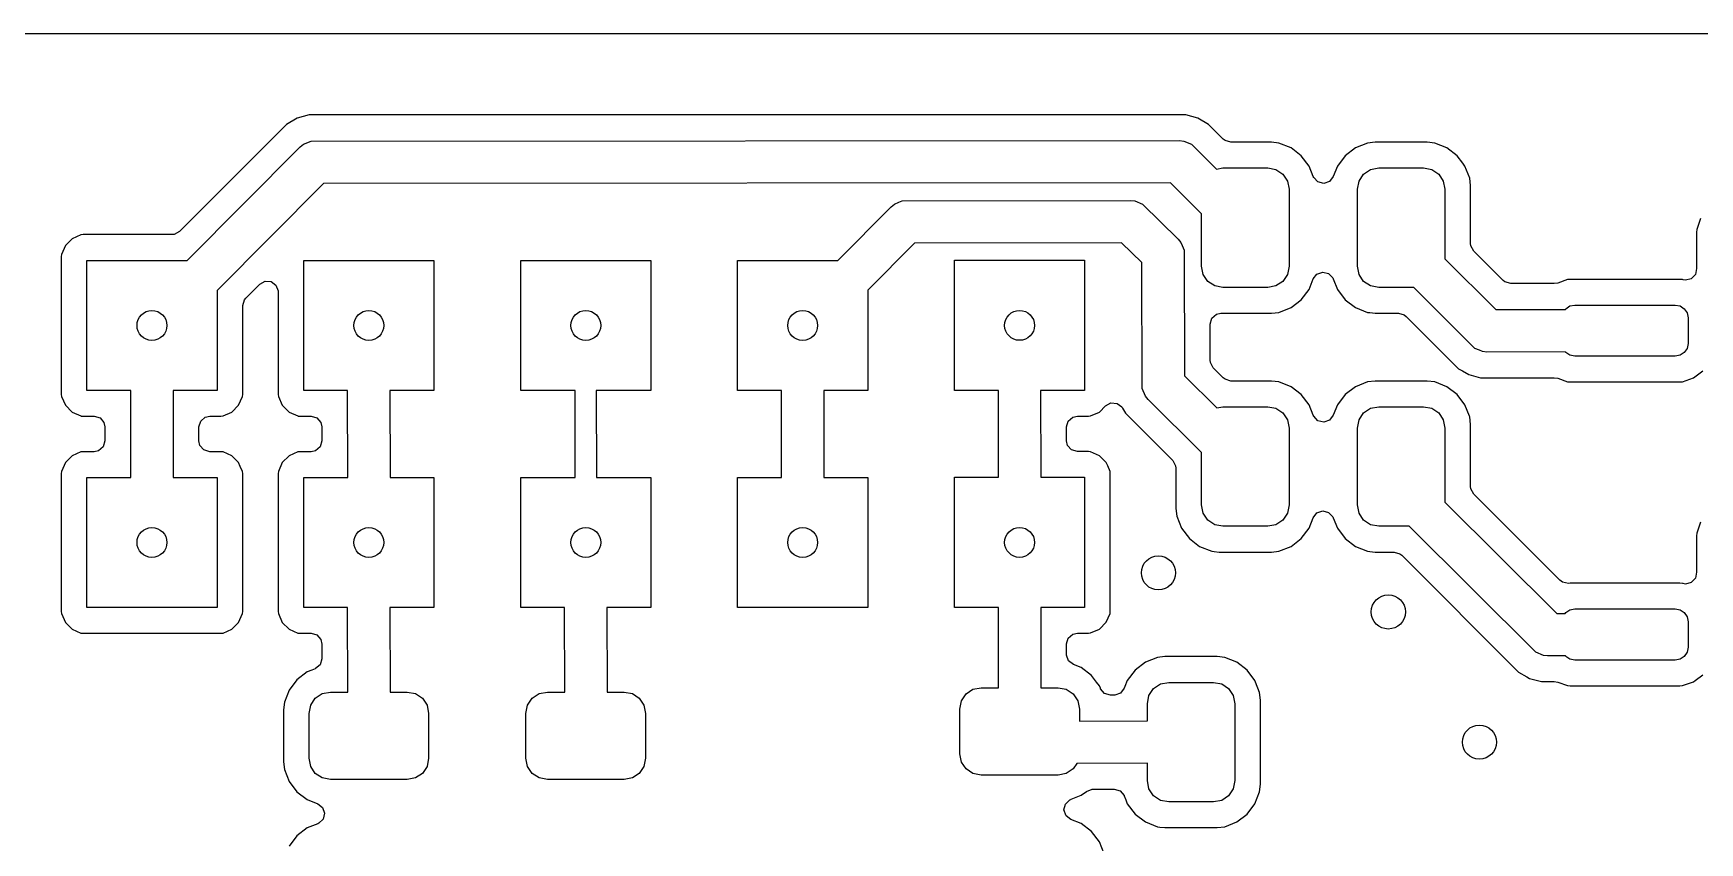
# Model space of a CAD drawing. Extents: x 0.21 to 2.19, y 0.21 to 1.79.
# Drawn here: x 0.595 to 1.364, y 1.417 to 1.79 of the extents above; entities that cross this region are included whole.
import ezdxf

# ---------------------------------------------------------------- set-up
doc = ezdxf.new("R2010")
doc.units = 0
doc.header["$MEASUREMENT"] = 0
doc.layers.add('BLACK', color=7, linetype='CONTINUOUS')

msp = doc.modelspace()

# ---------------------------------------------------------------- linework, layer by layer
at = {"layer": 'BLACK', "linetype": 'CONTINUOUS'}
for p, q in [((0.21537, 1.78959), (2.18463, 1.78959)), ((0.72245, 1.75198), (0.71694, 1.7505)), ((1.12663, 1.75198), (0.72245, 1.75198)), ((1.13214, 1.7505), (1.12663, 1.75198)), ((0.71199, 1.74765), (0.66263, 1.69828)), ((0.712, 1.74765), (0.71199, 1.74765)), ((0.71694, 1.7505), (0.712, 1.74765)), ((0.71694, 1.7505), (0.71694, 1.7505)), ((0.71694, 1.7505), (0.71694, 1.7505)), ((1.13708, 1.74765), (1.13214, 1.7505)), ((1.13214, 1.7505), (1.13214, 1.7505)), ((1.13214, 1.7505), (1.13214, 1.7505)), ((1.14388, 1.74084), (1.13708, 1.74765)), ((1.13708, 1.74765), (1.13708, 1.74765)), ((1.13708, 1.74765), (1.13708, 1.74765)), ((0.66626, 1.685), (0.71834, 1.73726)), ((0.71834, 1.73726), (0.71983, 1.73849)), ((0.71983, 1.73849), (0.72338, 1.73996)), ((0.71983, 1.73849), (0.71983, 1.73849)), ((0.72338, 1.73996), (1.12377, 1.74015)), ((1.12377, 1.74015), (1.12569, 1.73996)), ((1.12569, 1.73996), (1.12924, 1.73849)), ((1.12924, 1.73849), (1.12924, 1.73848)), ((1.12924, 1.73848), (1.14084, 1.72698)), ((1.14471, 1.74018), (1.14388, 1.74084)), ((1.14739, 1.73939), (1.14471, 1.74018)), ((1.16611, 1.73939), (1.14739, 1.73939)), ((1.16959, 1.73897), (1.16611, 1.73939)), ((1.16611, 1.73939), (1.16611, 1.73939)), ((1.17513, 1.73679), (1.16959, 1.73897)), ((1.16959, 1.73897), (1.16959, 1.73897)), ((1.17988, 1.73319), (1.17513, 1.73679)), ((1.17513, 1.73679), (1.17513, 1.73679)), ((1.20487, 1.73679), (1.20012, 1.73319)), ((1.21041, 1.73897), (1.20487, 1.73679)), ((1.20487, 1.73679), (1.20487, 1.73679)), ((1.21389, 1.73939), (1.21041, 1.73897)), ((1.23796, 1.73939), (1.21389, 1.73939)), ((1.21389, 1.73939), (1.21389, 1.73939)), ((1.24144, 1.73897), (1.23796, 1.73939)), ((1.23796, 1.73939), (1.23796, 1.73939)), ((1.24698, 1.73679), (1.24144, 1.73897)), ((1.24144, 1.73897), (1.24144, 1.73897)), ((1.25173, 1.73319), (1.24698, 1.73679)), ((1.24698, 1.73679), (1.24698, 1.73679)), ((1.18348, 1.72844), (1.17988, 1.73319)), ((1.20012, 1.73319), (1.19652, 1.72844)), ((1.25437, 1.7297), (1.25173, 1.73319)), ((1.25533, 1.72844), (1.25437, 1.7297)), ((1.14084, 1.72698), (1.14374, 1.72756)), ((1.14374, 1.72756), (1.16441, 1.72756)), ((1.16441, 1.72756), (1.16818, 1.72681)), ((1.16818, 1.72681), (1.17137, 1.72468)), ((1.17137, 1.72468), (1.1735, 1.72148)), ((1.1735, 1.72148), (1.17425, 1.71772)), ((1.18539, 1.7236), (1.18348, 1.72844)), ((1.18348, 1.72844), (1.18348, 1.72844)), ((1.1856, 1.72313), (1.18539, 1.7236)), ((1.18754, 1.72112), (1.1856, 1.72313)), ((1.19026, 1.72047), (1.18754, 1.72112)), ((1.1929, 1.7214), (1.19026, 1.72047)), ((1.19461, 1.7236), (1.1929, 1.7214)), ((1.19652, 1.72844), (1.19461, 1.7236)), ((1.19652, 1.72844), (1.19652, 1.72844)), ((1.20575, 1.71772), (1.2065, 1.72148)), ((1.2065, 1.72148), (1.20863, 1.72468)), ((1.20863, 1.72468), (1.21182, 1.72681)), ((1.21182, 1.72681), (1.21559, 1.72756)), ((1.21559, 1.72756), (1.23626, 1.72756)), ((1.23626, 1.72756), (1.24003, 1.72681)), ((1.24003, 1.72681), (1.24322, 1.72468)), ((1.24322, 1.72468), (1.24535, 1.72148)), ((1.24535, 1.72148), (1.2461, 1.71772)), ((1.25751, 1.7229), (1.25533, 1.72844)), ((1.25793, 1.71941), (1.25751, 1.7229)), ((0.72913, 1.72046), (0.68, 1.67116)), ((1.11953, 1.72065), (0.72913, 1.72046)), ((1.1339, 1.7064), (1.11953, 1.72065)), ((1.17425, 1.71772), (1.17425, 1.68228)), ((1.20575, 1.68228), (1.20575, 1.71772)), ((1.2461, 1.71772), (1.2461, 1.68565)), ((1.25793, 1.69277), (1.25793, 1.71941)), ((1.25793, 1.71941), (1.25793, 1.71941)), ((0.96621, 1.685), (0.99078, 1.7097)), ((0.99078, 1.7097), (0.99228, 1.71093)), ((0.99228, 1.71093), (0.99435, 1.71179)), ((0.99435, 1.71179), (0.99582, 1.7124)), ((0.99582, 1.7124), (1.10126, 1.71259)), ((1.10126, 1.71259), (1.10318, 1.7124)), ((1.10318, 1.7124), (1.10672, 1.71093)), ((1.10672, 1.71093), (1.10673, 1.71093)), ((1.10673, 1.71093), (1.12314, 1.69478)), ((1.1339, 1.68228), (1.1339, 1.7064)), ((0.66263, 1.69828), (0.66018, 1.69694)), ((1.3622, 1.69924), (1.36209, 1.69804)), ((1.36209, 1.69804), (1.36209, 1.68196)), ((1.36396, 1.70429), (1.3622, 1.69924)), ((1.3622, 1.69924), (1.3622, 1.69924)), ((0.61007, 1.6918), (0.60828, 1.68776)), ((0.6132, 1.69493), (0.61007, 1.6918)), ((0.61007, 1.6918), (0.61007, 1.6918)), ((0.61724, 1.69672), (0.6132, 1.69493)), ((0.61823, 1.69683), (0.61724, 1.69672)), ((0.61724, 1.69672), (0.61724, 1.69672)), ((0.65913, 1.69683), (0.61823, 1.69683)), ((0.61823, 1.69683), (0.61823, 1.69683)), ((0.66018, 1.69694), (0.65913, 1.69683)), ((1.00158, 1.69291), (0.98, 1.67121)), ((1.09705, 1.69308), (1.00158, 1.69291)), ((1.10635, 1.68393), (1.09705, 1.69308)), ((1.12314, 1.69478), (1.12436, 1.69329)), ((1.12436, 1.69329), (1.12498, 1.6918)), ((1.12498, 1.6918), (1.12583, 1.68974)), ((1.25805, 1.69172), (1.25793, 1.69277)), ((1.25939, 1.68926), (1.25805, 1.69172)), ((0.60828, 1.68776), (0.60817, 1.68677)), ((0.60817, 1.68677), (0.60817, 1.62323)), ((0.62, 1.625), (0.62, 1.685)), ((0.62, 1.685), (0.66626, 1.685)), ((0.72, 1.625), (0.72, 1.685)), ((0.72, 1.685), (0.78, 1.685)), ((0.78, 1.685), (0.78, 1.625)), ((0.82, 1.625), (0.82, 1.685)), ((0.82, 1.685), (0.88, 1.685)), ((0.88, 1.685), (0.88, 1.625)), ((0.92, 1.625), (0.92, 1.685)), ((0.92, 1.685), (0.96621, 1.685)), ((1.02, 1.62503), (1.02, 1.68503)), ((1.02, 1.68503), (1.08, 1.68503)), ((1.08, 1.68503), (1.08, 1.62503)), ((1.10653, 1.62597), (1.10635, 1.68393)), ((1.12583, 1.68974), (1.12601, 1.63174)), ((1.2461, 1.68565), (1.26963, 1.66227)), ((1.27293, 1.67572), (1.25939, 1.68926)), ((0.6997, 1.67405), (0.70215, 1.67539)), ((0.70215, 1.67539), (0.70494, 1.67519)), ((0.70494, 1.67519), (0.70718, 1.67352)), ((1.13465, 1.67852), (1.1339, 1.68228)), ((1.13678, 1.67532), (1.13465, 1.67852)), ((1.13997, 1.67319), (1.13678, 1.67532)), ((1.17137, 1.67532), (1.16818, 1.67319)), ((1.1735, 1.67852), (1.17137, 1.67532)), ((1.17425, 1.68228), (1.1735, 1.67852)), ((1.18348, 1.67156), (1.18539, 1.6764)), ((1.18539, 1.6764), (1.1871, 1.6786)), ((1.1871, 1.6786), (1.18974, 1.67953)), ((1.18974, 1.67953), (1.19246, 1.67888)), ((1.19246, 1.67888), (1.1944, 1.67687)), ((1.1944, 1.67687), (1.19461, 1.6764)), ((1.19461, 1.6764), (1.19652, 1.67156)), ((1.2065, 1.67852), (1.20575, 1.68228)), ((1.20863, 1.67532), (1.2065, 1.67852)), ((1.21182, 1.67319), (1.20863, 1.67532)), ((1.27375, 1.67506), (1.27293, 1.67572)), ((1.27643, 1.67427), (1.27375, 1.67506)), ((1.30267, 1.67613), (1.29816, 1.67455)), ((1.30387, 1.67624), (1.30267, 1.67613)), ((1.30267, 1.67613), (1.30267, 1.67613)), ((1.3544, 1.67624), (1.30387, 1.67624)), ((1.30387, 1.67624), (1.30387, 1.67624)), ((1.3556, 1.67613), (1.3544, 1.67624)), ((1.35589, 1.67606), (1.3556, 1.67613)), ((1.3559, 1.67607), (1.35589, 1.67606)), ((1.35697, 1.67586), (1.3559, 1.67607)), ((1.35968, 1.67652), (1.35697, 1.67586)), ((1.36162, 1.67854), (1.35968, 1.67652)), ((1.36215, 1.68128), (1.36162, 1.67854)), ((1.36209, 1.68196), (1.36215, 1.68128)), ((0.68, 1.67116), (0.68, 1.625)), ((0.69262, 1.66681), (0.69328, 1.66763)), ((0.69328, 1.66763), (0.6997, 1.67405)), ((0.70718, 1.67352), (0.70816, 1.6709)), ((0.70816, 1.6709), (0.70817, 1.67054)), ((0.70817, 1.67054), (0.70817, 1.62323)), ((0.98, 1.67121), (0.98, 1.625)), ((1.14374, 1.67244), (1.13997, 1.67319)), ((1.16441, 1.67244), (1.14374, 1.67244)), ((1.16818, 1.67319), (1.16441, 1.67244)), ((1.17988, 1.66681), (1.18348, 1.67156)), ((1.19652, 1.67156), (1.19652, 1.67156)), ((1.19652, 1.67156), (1.20012, 1.66681)), ((1.21559, 1.67244), (1.21182, 1.67319)), ((1.23172, 1.67244), (1.21559, 1.67244)), ((1.25993, 1.64441), (1.23172, 1.67244)), ((1.29652, 1.67427), (1.27643, 1.67427)), ((1.29816, 1.67455), (1.29652, 1.67427)), ((0.69183, 1.66413), (0.69262, 1.66681)), ((0.69183, 1.62323), (0.69183, 1.66413)), ((1.13864, 1.65833), (1.14075, 1.66016)), ((1.14075, 1.66016), (1.14281, 1.66061)), ((1.14281, 1.66061), (1.16611, 1.66061)), ((1.16611, 1.66061), (1.16959, 1.66103)), ((1.16611, 1.66061), (1.16611, 1.66061)), ((1.16959, 1.66103), (1.17513, 1.66321)), ((1.17513, 1.66321), (1.17988, 1.66681)), ((1.20012, 1.66681), (1.20487, 1.66321)), ((1.20487, 1.66321), (1.20487, 1.66321)), ((1.20487, 1.66321), (1.21041, 1.66103)), ((1.21041, 1.66103), (1.21041, 1.66103)), ((1.21041, 1.66103), (1.21151, 1.6609)), ((1.21151, 1.6609), (1.21389, 1.66061)), ((1.21389, 1.66061), (1.22468, 1.66061)), ((1.22468, 1.66061), (1.22737, 1.65982)), ((1.22737, 1.65982), (1.22819, 1.65916)), ((1.26963, 1.66227), (1.30162, 1.66236)), ((1.30162, 1.66236), (1.30183, 1.66268)), ((1.30183, 1.66268), (1.30374, 1.66396)), ((1.30374, 1.66396), (1.306, 1.66441)), ((1.306, 1.66441), (1.35226, 1.66441)), ((1.35226, 1.66441), (1.35452, 1.66396)), ((1.35452, 1.66396), (1.35644, 1.66268)), ((1.35644, 1.66268), (1.35772, 1.66076)), ((1.35772, 1.66076), (1.35817, 1.6585)), ((1.13785, 1.65565), (1.13864, 1.65833)), ((1.13785, 1.63893), (1.13785, 1.65565)), ((1.22819, 1.65916), (1.24078, 1.64657)), ((1.35817, 1.6585), (1.35817, 1.64669)), ((1.24078, 1.64657), (1.25209, 1.63526)), ((1.26201, 1.64355), (1.25993, 1.64441)), ((1.35772, 1.64443), (1.35644, 1.64252)), ((1.35817, 1.64669), (1.35772, 1.64443)), ((1.13797, 1.63787), (1.13785, 1.63893)), ((1.13931, 1.63542), (1.13797, 1.63787)), ((1.26348, 1.64295), (1.26201, 1.64355)), ((1.2654, 1.64276), (1.26348, 1.64295)), ((1.3016, 1.64286), (1.2654, 1.64276)), ((1.30183, 1.64252), (1.3016, 1.64286)), ((1.30374, 1.64124), (1.30183, 1.64252)), ((1.306, 1.64079), (1.30374, 1.64124)), ((1.35226, 1.64079), (1.306, 1.64079)), ((1.35452, 1.64124), (1.35226, 1.64079)), ((1.35644, 1.64252), (1.35452, 1.64124)), ((1.12601, 1.63174), (1.14087, 1.61699)), ((1.14388, 1.63084), (1.13931, 1.63542)), ((1.14471, 1.63018), (1.14388, 1.63084)), ((1.14739, 1.62939), (1.14471, 1.63018)), ((1.16611, 1.62939), (1.14739, 1.62939)), ((1.16959, 1.62897), (1.16611, 1.62939)), ((1.16611, 1.62939), (1.16611, 1.62939)), ((1.17513, 1.62679), (1.16959, 1.62897)), ((1.16959, 1.62897), (1.16959, 1.62897)), ((1.21041, 1.62897), (1.20487, 1.62679)), ((1.21389, 1.62939), (1.21041, 1.62897)), ((1.23796, 1.62939), (1.21389, 1.62939)), ((1.21389, 1.62939), (1.21389, 1.62939)), ((1.24144, 1.62897), (1.23796, 1.62939)), ((1.23796, 1.62939), (1.23796, 1.62939)), ((1.24698, 1.62679), (1.24144, 1.62897)), ((1.24144, 1.62897), (1.24144, 1.62897)), ((1.25209, 1.63526), (1.25219, 1.63518)), ((1.25219, 1.63518), (1.25219, 1.63518)), ((1.25219, 1.63518), (1.25241, 1.63508)), ((1.25241, 1.63508), (1.25425, 1.63401)), ((1.25425, 1.63401), (1.25704, 1.6324)), ((1.25704, 1.6324), (1.25704, 1.6324)), ((1.25704, 1.6324), (1.25704, 1.6324)), ((1.25704, 1.6324), (1.26255, 1.63093)), ((1.26255, 1.63093), (1.26255, 1.63093)), ((1.26255, 1.63093), (1.26825, 1.63093)), ((1.26825, 1.63093), (1.29652, 1.63093)), ((1.29652, 1.63093), (1.29816, 1.63065)), ((1.29816, 1.63065), (1.30267, 1.62907)), ((1.30267, 1.62907), (1.30267, 1.62907)), ((1.30267, 1.62907), (1.30387, 1.62896)), ((1.30387, 1.62896), (1.30387, 1.62896)), ((1.30387, 1.62896), (1.3544, 1.62896)), ((1.3544, 1.62896), (1.3556, 1.62907)), ((1.3544, 1.62896), (1.3544, 1.62896)), ((1.3556, 1.62907), (1.36064, 1.63083)), ((1.36064, 1.63083), (1.36066, 1.63084)), ((1.36066, 1.63084), (1.36495, 1.63401)), ((0.60817, 1.62323), (0.60817, 1.62323)), ((0.60817, 1.62323), (0.60828, 1.62224)), ((0.60828, 1.62224), (0.60828, 1.62224)), ((0.60828, 1.62224), (0.61007, 1.6182)), ((0.64021, 1.625), (0.62, 1.625)), ((0.64029, 1.585), (0.64021, 1.625)), ((0.68, 1.625), (0.65971, 1.625)), ((0.65971, 1.625), (0.65979, 1.585)), ((0.68993, 1.6182), (0.69172, 1.62224)), ((0.69172, 1.62224), (0.69183, 1.62323)), ((0.70817, 1.62323), (0.70817, 1.62323)), ((0.70817, 1.62323), (0.70828, 1.62224)), ((0.70828, 1.62224), (0.70828, 1.62224)), ((0.70828, 1.62224), (0.71007, 1.6182)), ((0.74021, 1.625), (0.72, 1.625)), ((0.74029, 1.585), (0.74021, 1.625)), ((0.78, 1.625), (0.75971, 1.625)), ((0.75971, 1.625), (0.75979, 1.585)), ((0.84511, 1.625), (0.82, 1.625)), ((0.84514, 1.585), (0.84511, 1.625)), ((0.88, 1.625), (0.85486, 1.625)), ((0.85486, 1.625), (0.85489, 1.585)), ((0.94021, 1.625), (0.92, 1.625)), ((0.94029, 1.585), (0.94021, 1.625)), ((0.98, 1.625), (0.95971, 1.625)), ((0.95971, 1.625), (0.95979, 1.585)), ((1.04021, 1.62503), (1.02, 1.62503)), ((1.04029, 1.58503), (1.04021, 1.62503)), ((1.08, 1.62503), (1.05971, 1.62503)), ((1.05971, 1.62503), (1.05979, 1.58503)), ((1.108, 1.62243), (1.10653, 1.62597)), ((1.10922, 1.62093), (1.108, 1.62243)), ((1.108, 1.62243), (1.108, 1.62243)), ((1.17988, 1.62319), (1.17513, 1.62679)), ((1.17513, 1.62679), (1.17513, 1.62679)), ((1.18348, 1.61844), (1.17988, 1.62319)), ((1.20012, 1.62319), (1.19652, 1.61844)), ((1.20487, 1.62679), (1.20012, 1.62319)), ((1.20487, 1.62679), (1.20487, 1.62679)), ((1.25173, 1.62319), (1.24698, 1.62679)), ((1.25533, 1.61844), (1.25173, 1.62319)), ((0.61007, 1.6182), (0.6132, 1.61507)), ((0.6132, 1.61507), (0.6132, 1.61507)), ((0.6132, 1.61507), (0.6132, 1.61507)), ((0.6132, 1.61507), (0.61724, 1.61328)), ((0.68276, 1.61328), (0.6868, 1.61507)), ((0.6868, 1.61507), (0.68993, 1.6182)), ((0.71007, 1.6182), (0.7132, 1.61507)), ((0.7132, 1.61507), (0.7132, 1.61507)), ((0.7132, 1.61507), (0.7132, 1.61507)), ((0.7132, 1.61507), (0.71724, 1.61328)), ((1.08177, 1.6132), (1.08276, 1.61331)), ((1.08276, 1.61331), (1.0868, 1.6151)), ((1.0868, 1.6151), (1.08967, 1.61797)), ((1.08967, 1.61797), (1.09213, 1.61931)), ((1.09213, 1.61931), (1.09492, 1.61911)), ((1.09492, 1.61911), (1.09715, 1.61744)), ((1.09715, 1.61744), (1.09748, 1.61694)), ((1.09748, 1.61694), (1.09884, 1.61459)), ((1.09884, 1.61459), (1.09884, 1.61459)), ((1.09884, 1.61459), (1.12061, 1.59281)), ((1.1339, 1.59643), (1.10922, 1.62093)), ((1.14087, 1.61699), (1.14374, 1.61756)), ((1.14374, 1.61756), (1.16441, 1.61756)), ((1.16441, 1.61756), (1.16818, 1.61681)), ((1.16818, 1.61681), (1.17137, 1.61468)), ((1.17137, 1.61468), (1.1735, 1.61148)), ((1.18539, 1.6136), (1.18348, 1.61844)), ((1.18348, 1.61844), (1.18348, 1.61844)), ((1.1856, 1.61313), (1.18539, 1.6136)), ((1.19461, 1.6136), (1.1929, 1.6114)), ((1.19652, 1.61844), (1.19461, 1.6136)), ((1.19652, 1.61844), (1.19652, 1.61844)), ((1.2065, 1.61148), (1.20863, 1.61468)), ((1.20863, 1.61468), (1.21182, 1.61681)), ((1.21182, 1.61681), (1.21559, 1.61756)), ((1.21559, 1.61756), (1.23626, 1.61756)), ((1.23626, 1.61756), (1.24003, 1.61681)), ((1.24003, 1.61681), (1.24322, 1.61468)), ((1.24322, 1.61468), (1.24535, 1.61148)), ((1.25741, 1.61317), (1.25533, 1.61844)), ((1.25533, 1.61844), (1.25533, 1.61844)), ((0.61724, 1.61328), (0.61724, 1.61328)), ((0.61724, 1.61328), (0.61742, 1.61326)), ((0.61742, 1.61326), (0.61823, 1.61317)), ((0.61823, 1.61317), (0.62337, 1.61317)), ((0.62337, 1.61317), (0.62605, 1.61238)), ((0.62605, 1.61238), (0.62788, 1.61027)), ((0.62788, 1.61027), (0.62833, 1.60821)), ((0.62833, 1.60821), (0.62833, 1.60179)), ((0.67167, 1.60821), (0.67246, 1.61089)), ((0.67167, 1.60179), (0.67167, 1.60821)), ((0.67246, 1.61089), (0.67457, 1.61272)), ((0.67457, 1.61272), (0.67663, 1.61317)), ((0.67663, 1.61317), (0.68177, 1.61317)), ((0.68177, 1.61317), (0.68276, 1.61328)), ((0.68177, 1.61317), (0.68177, 1.61317)), ((0.71724, 1.61328), (0.71724, 1.61328)), ((0.71724, 1.61328), (0.71742, 1.61326)), ((0.71742, 1.61326), (0.71823, 1.61317)), ((0.71823, 1.61317), (0.72337, 1.61317)), ((0.72337, 1.61317), (0.72605, 1.61238)), ((0.72605, 1.61238), (0.72788, 1.61027)), ((0.72788, 1.61027), (0.72833, 1.60821)), ((0.72833, 1.60821), (0.72833, 1.60179)), ((1.07167, 1.60824), (1.07246, 1.61092)), ((1.07167, 1.60182), (1.07167, 1.60824)), ((1.07246, 1.61092), (1.07457, 1.61275)), ((1.07457, 1.61275), (1.07663, 1.6132)), ((1.07663, 1.6132), (1.08177, 1.6132)), ((1.08177, 1.6132), (1.08177, 1.6132)), ((1.1735, 1.61148), (1.17425, 1.60772)), ((1.17425, 1.60772), (1.17425, 1.57228)), ((1.18754, 1.61112), (1.1856, 1.61313)), ((1.19026, 1.61047), (1.18754, 1.61112)), ((1.1929, 1.6114), (1.19026, 1.61047)), ((1.20575, 1.60772), (1.2065, 1.61148)), ((1.20575, 1.57228), (1.20575, 1.60772)), ((1.24535, 1.61148), (1.2461, 1.60772)), ((1.2461, 1.60772), (1.2461, 1.57361)), ((1.25751, 1.6129), (1.25741, 1.61317)), ((1.25793, 1.60941), (1.25751, 1.6129)), ((1.25793, 1.58077), (1.25793, 1.60941)), ((1.25793, 1.60941), (1.25793, 1.60941)), ((0.62754, 1.59911), (0.62543, 1.59728)), ((0.62833, 1.60179), (0.62754, 1.59911)), ((0.67212, 1.59973), (0.67167, 1.60179)), ((0.67395, 1.59762), (0.67212, 1.59973)), ((0.72754, 1.59911), (0.72543, 1.59728)), ((0.72833, 1.60179), (0.72754, 1.59911)), ((1.07212, 1.59976), (1.07167, 1.60182)), ((1.07395, 1.59765), (1.07212, 1.59976)), ((0.61007, 1.5918), (0.60828, 1.58776)), ((0.6132, 1.59493), (0.61007, 1.5918)), ((0.61007, 1.5918), (0.61007, 1.5918)), ((0.61724, 1.59672), (0.6132, 1.59493)), ((0.61823, 1.59683), (0.61724, 1.59672)), ((0.61724, 1.59672), (0.61724, 1.59672)), ((0.62337, 1.59683), (0.61823, 1.59683)), ((0.61823, 1.59683), (0.61823, 1.59683)), ((0.62543, 1.59728), (0.62337, 1.59683)), ((0.67663, 1.59683), (0.67395, 1.59762)), ((0.68177, 1.59683), (0.67663, 1.59683)), ((0.68276, 1.59672), (0.68177, 1.59683)), ((0.68177, 1.59683), (0.68177, 1.59683)), ((0.6868, 1.59493), (0.68276, 1.59672)), ((0.68276, 1.59672), (0.68276, 1.59672)), ((0.68993, 1.5918), (0.6868, 1.59493)), ((0.6868, 1.59493), (0.6868, 1.59493)), ((0.69072, 1.59001), (0.68993, 1.5918)), ((0.71007, 1.5918), (0.70828, 1.58776)), ((0.7132, 1.59493), (0.71007, 1.5918)), ((0.71007, 1.5918), (0.71007, 1.5918)), ((0.71724, 1.59672), (0.7132, 1.59493)), ((0.71823, 1.59683), (0.71724, 1.59672)), ((0.71724, 1.59672), (0.71724, 1.59672)), ((0.72337, 1.59683), (0.71823, 1.59683)), ((0.71823, 1.59683), (0.71823, 1.59683)), ((0.72543, 1.59728), (0.72337, 1.59683)), ((1.07663, 1.59686), (1.07395, 1.59765)), ((1.08177, 1.59686), (1.07663, 1.59686)), ((1.08276, 1.59674), (1.08177, 1.59686)), ((1.08177, 1.59686), (1.08177, 1.59686)), ((1.0868, 1.59496), (1.08276, 1.59674)), ((1.08276, 1.59674), (1.08276, 1.59674)), ((1.08993, 1.59183), (1.0868, 1.59496)), ((1.0868, 1.59496), (1.0868, 1.59496)), ((1.09062, 1.59025), (1.08993, 1.59183)), ((1.09172, 1.58778), (1.09062, 1.59025)), ((1.12061, 1.59281), (1.12195, 1.59036)), ((1.12195, 1.59036), (1.12207, 1.5893)), ((1.1339, 1.57228), (1.1339, 1.59643)), ((0.60828, 1.58776), (0.60817, 1.58677)), ((0.60817, 1.58677), (0.60817, 1.52323)), ((0.62, 1.525), (0.62, 1.585)), ((0.62, 1.585), (0.64029, 1.585)), ((0.65979, 1.585), (0.68, 1.585)), ((0.68, 1.585), (0.68, 1.525)), ((0.69172, 1.58776), (0.69072, 1.59001)), ((0.69183, 1.58677), (0.69172, 1.58776)), ((0.69183, 1.52323), (0.69183, 1.58677)), ((0.70828, 1.58776), (0.70817, 1.58677)), ((0.70817, 1.58677), (0.70817, 1.52323)), ((0.72, 1.525), (0.72, 1.585)), ((0.72, 1.585), (0.74029, 1.585)), ((0.75979, 1.585), (0.78, 1.585)), ((0.78, 1.585), (0.78, 1.525)), ((0.82, 1.525), (0.82, 1.585)), ((0.82, 1.585), (0.84514, 1.585)), ((0.85489, 1.585), (0.88, 1.585)), ((0.88, 1.585), (0.88, 1.525)), ((0.92, 1.525), (0.92, 1.585)), ((0.92, 1.585), (0.94029, 1.585)), ((0.95979, 1.585), (0.98, 1.585)), ((0.98, 1.585), (0.98, 1.525)), ((1.02, 1.52503), (1.02, 1.58503)), ((1.02, 1.58503), (1.04029, 1.58503)), ((1.05979, 1.58503), (1.08, 1.58503)), ((1.08, 1.58503), (1.08, 1.52503)), ((1.09183, 1.58679), (1.09172, 1.58778)), ((1.09183, 1.52326), (1.09183, 1.58679)), ((1.12207, 1.5893), (1.12207, 1.57059)), ((1.25805, 1.57972), (1.25793, 1.58077)), ((1.25939, 1.57726), (1.25805, 1.57972)), ((1.29906, 1.53759), (1.25939, 1.57726)), ((1.12207, 1.57059), (1.12249, 1.5671)), ((1.13465, 1.56852), (1.1339, 1.57228)), ((1.13678, 1.56532), (1.13465, 1.56852)), ((1.1735, 1.56852), (1.17137, 1.56532)), ((1.17425, 1.57228), (1.1735, 1.56852)), ((1.18539, 1.5664), (1.1871, 1.5686)), ((1.1871, 1.5686), (1.18974, 1.56953)), ((1.18974, 1.56953), (1.19246, 1.56888)), ((1.19246, 1.56888), (1.1944, 1.56687)), ((1.2065, 1.56852), (1.20575, 1.57228)), ((1.20863, 1.56532), (1.2065, 1.56852)), ((1.2461, 1.57361), (1.29763, 1.52228)), ((1.12249, 1.5671), (1.12467, 1.56156)), ((1.12467, 1.56156), (1.12467, 1.56156)), ((1.12467, 1.56156), (1.12827, 1.55681)), ((1.13997, 1.56319), (1.13678, 1.56532)), ((1.14374, 1.56244), (1.13997, 1.56319)), ((1.16441, 1.56244), (1.14374, 1.56244)), ((1.16818, 1.56319), (1.16441, 1.56244)), ((1.17137, 1.56532), (1.16818, 1.56319)), ((1.17988, 1.55681), (1.18348, 1.56156)), ((1.18348, 1.56156), (1.18539, 1.5664)), ((1.1944, 1.56687), (1.19461, 1.5664)), ((1.19461, 1.5664), (1.19652, 1.56156)), ((1.19652, 1.56156), (1.19652, 1.56156)), ((1.19652, 1.56156), (1.20012, 1.55681)), ((1.21182, 1.56319), (1.20863, 1.56532)), ((1.21559, 1.56244), (1.21182, 1.56319)), ((1.22968, 1.56244), (1.21559, 1.56244)), ((1.28793, 1.50441), (1.22968, 1.56244)), ((1.36396, 1.56429), (1.3622, 1.55924)), ((1.12827, 1.55681), (1.13302, 1.55321)), ((1.13302, 1.55321), (1.13302, 1.55321)), ((1.13302, 1.55321), (1.13856, 1.55103)), ((1.16959, 1.55103), (1.17513, 1.55321)), ((1.17513, 1.55321), (1.17988, 1.55681)), ((1.20012, 1.55681), (1.20487, 1.55321)), ((1.20487, 1.55321), (1.20487, 1.55321)), ((1.20487, 1.55321), (1.21041, 1.55103)), ((1.3622, 1.55924), (1.36209, 1.55804)), ((1.36209, 1.55804), (1.36209, 1.54196)), ((1.3622, 1.55924), (1.3622, 1.55924)), ((1.13856, 1.55103), (1.13856, 1.55103)), ((1.13856, 1.55103), (1.13966, 1.5509)), ((1.13966, 1.5509), (1.14204, 1.55061)), ((1.14204, 1.55061), (1.14204, 1.55061)), ((1.14204, 1.55061), (1.16611, 1.55061)), ((1.16611, 1.55061), (1.16959, 1.55103)), ((1.16611, 1.55061), (1.16611, 1.55061)), ((1.21041, 1.55103), (1.21041, 1.55103)), ((1.21041, 1.55103), (1.21151, 1.5509)), ((1.21151, 1.5509), (1.21389, 1.55061)), ((1.21389, 1.55061), (1.22268, 1.55061)), ((1.22268, 1.55061), (1.22537, 1.54982)), ((1.22537, 1.54982), (1.22619, 1.54916)), ((1.22619, 1.54916), (1.28009, 1.49526)), ((1.30028, 1.5367), (1.29906, 1.53759)), ((1.30303, 1.53616), (1.30028, 1.5367)), ((1.35968, 1.53652), (1.35697, 1.53586)), ((1.36162, 1.53854), (1.35968, 1.53652)), ((1.36215, 1.54128), (1.36162, 1.53854)), ((1.36209, 1.54196), (1.36215, 1.54128)), ((1.30387, 1.53624), (1.30303, 1.53616)), ((1.3544, 1.53624), (1.30387, 1.53624)), ((1.30387, 1.53624), (1.30387, 1.53624)), ((1.3556, 1.53613), (1.3544, 1.53624)), ((1.35589, 1.53606), (1.3556, 1.53613)), ((1.3559, 1.53607), (1.35589, 1.53606)), ((1.35697, 1.53586), (1.3559, 1.53607)), ((0.60817, 1.52323), (0.60817, 1.52323)), ((0.60817, 1.52323), (0.60828, 1.52224)), ((0.60828, 1.52224), (0.60828, 1.52224)), ((0.60828, 1.52224), (0.61007, 1.5182)), ((0.68, 1.525), (0.62, 1.525)), ((0.68993, 1.5182), (0.69172, 1.52224)), ((0.69172, 1.52224), (0.69183, 1.52323)), ((0.70817, 1.52323), (0.70817, 1.52323)), ((0.70817, 1.52323), (0.70828, 1.52224)), ((0.70828, 1.52224), (0.70828, 1.52224)), ((0.70828, 1.52224), (0.71007, 1.5182)), ((0.74022, 1.525), (0.72, 1.525)), ((0.7403, 1.4861), (0.74022, 1.525)), ((0.78, 1.525), (0.75972, 1.525)), ((0.75972, 1.525), (0.7598, 1.4861)), ((0.84022, 1.525), (0.82, 1.525)), ((0.8403, 1.4861), (0.84022, 1.525)), ((0.88, 1.525), (0.85972, 1.525)), ((0.85972, 1.525), (0.8598, 1.4861)), ((0.98, 1.525), (0.92, 1.525)), ((1.04022, 1.52503), (1.02, 1.52503)), ((1.0403, 1.4881), (1.04022, 1.52503)), ((1.08, 1.52503), (1.05972, 1.52503)), ((1.05972, 1.52503), (1.0598, 1.4881)), ((1.08993, 1.51823), (1.09172, 1.52227)), ((1.09172, 1.52227), (1.09183, 1.52326)), ((1.29763, 1.52228), (1.30158, 1.5223)), ((1.30158, 1.5223), (1.30183, 1.52268)), ((1.30183, 1.52268), (1.30374, 1.52396)), ((1.30374, 1.52396), (1.306, 1.52441)), ((1.306, 1.52441), (1.35226, 1.52441)), ((1.35226, 1.52441), (1.35452, 1.52396)), ((1.35452, 1.52396), (1.35644, 1.52268)), ((1.35644, 1.52268), (1.35772, 1.52076)), ((0.61007, 1.5182), (0.6132, 1.51507)), ((0.6132, 1.51507), (0.6132, 1.51507)), ((0.6132, 1.51507), (0.6132, 1.51507)), ((0.6132, 1.51507), (0.61724, 1.51328)), ((0.68276, 1.51328), (0.6868, 1.51507)), ((0.6868, 1.51507), (0.68993, 1.5182)), ((0.71007, 1.5182), (0.7132, 1.51507)), ((0.7132, 1.51507), (0.7132, 1.51507)), ((0.7132, 1.51507), (0.7132, 1.51507)), ((0.7132, 1.51507), (0.71724, 1.51328)), ((1.08276, 1.51331), (1.0868, 1.5151)), ((1.0868, 1.5151), (1.08993, 1.51823)), ((1.35772, 1.52076), (1.35817, 1.5185)), ((1.35817, 1.5185), (1.35817, 1.50669)), ((0.61724, 1.51328), (0.61823, 1.51317)), ((0.61823, 1.51317), (0.68177, 1.51317)), ((0.68177, 1.51317), (0.68276, 1.51328)), ((0.71724, 1.51328), (0.71724, 1.51328)), ((0.71724, 1.51328), (0.71742, 1.51326)), ((0.71742, 1.51326), (0.71823, 1.51317)), ((0.71823, 1.51317), (0.72337, 1.51317)), ((0.72337, 1.51317), (0.72605, 1.51238)), ((0.72605, 1.51238), (0.72788, 1.51027)), ((0.72788, 1.51027), (0.72833, 1.50821)), ((0.72833, 1.50821), (0.72833, 1.50137)), ((1.07167, 1.50824), (1.07246, 1.51092)), ((1.07167, 1.50337), (1.07167, 1.50824)), ((1.07246, 1.51092), (1.07457, 1.51275)), ((1.07457, 1.51275), (1.07663, 1.5132)), ((1.07663, 1.5132), (1.08177, 1.5132)), ((1.08177, 1.5132), (1.08276, 1.51331)), ((1.08177, 1.5132), (1.08177, 1.5132)), ((1.35817, 1.50669), (1.35772, 1.50443)), ((0.72754, 1.49869), (0.72543, 1.49686)), ((0.72833, 1.50137), (0.72754, 1.49869)), ((1.07168, 1.50311), (1.07167, 1.50337)), ((1.07261, 1.50048), (1.07168, 1.50311)), ((1.07481, 1.49876), (1.07261, 1.50048)), ((1.07844, 1.49733), (1.07481, 1.49876)), ((1.10802, 1.49979), (1.10327, 1.49619)), ((1.11356, 1.50197), (1.10802, 1.49979)), ((1.10802, 1.49979), (1.10802, 1.49979)), ((1.11704, 1.50239), (1.11356, 1.50197)), ((1.14111, 1.50239), (1.11704, 1.50239)), ((1.11704, 1.50239), (1.11704, 1.50239)), ((1.14459, 1.50197), (1.14111, 1.50239)), ((1.14111, 1.50239), (1.14111, 1.50239)), ((1.15013, 1.49979), (1.14459, 1.50197)), ((1.14459, 1.50197), (1.14459, 1.50197)), ((1.15488, 1.49619), (1.15013, 1.49979)), ((1.15013, 1.49979), (1.15013, 1.49979)), ((1.29148, 1.50294), (1.28793, 1.50441)), ((1.2934, 1.50276), (1.29148, 1.50294)), ((1.29148, 1.50294), (1.29148, 1.50294)), ((1.30164, 1.5028), (1.2934, 1.50276)), ((1.30183, 1.50252), (1.30164, 1.5028)), ((1.30374, 1.50124), (1.30183, 1.50252)), ((1.306, 1.50079), (1.30374, 1.50124)), ((1.35226, 1.50079), (1.306, 1.50079)), ((1.35452, 1.50124), (1.35226, 1.50079)), ((1.35644, 1.50252), (1.35452, 1.50124)), ((1.35772, 1.50443), (1.35644, 1.50252)), ((0.71681, 1.49173), (0.71321, 1.48698)), ((0.72156, 1.49533), (0.71681, 1.49173)), ((0.72373, 1.49619), (0.72156, 1.49533)), ((0.72156, 1.49533), (0.72156, 1.49533)), ((0.72519, 1.49676), (0.72373, 1.49619)), ((0.72543, 1.49686), (0.72519, 1.49676)), ((1.08319, 1.49373), (1.07844, 1.49733)), ((1.07844, 1.49733), (1.07844, 1.49733)), ((1.07844, 1.49733), (1.07844, 1.49733)), ((1.08552, 1.49065), (1.08319, 1.49373)), ((1.08679, 1.48898), (1.08552, 1.49065)), ((1.09967, 1.49144), (1.09855, 1.4886)), ((1.10327, 1.49619), (1.09967, 1.49144)), ((1.09967, 1.49144), (1.09967, 1.49144)), ((1.11497, 1.48981), (1.11874, 1.49056)), ((1.11874, 1.49056), (1.13941, 1.49056)), ((1.13941, 1.49056), (1.14318, 1.48981)), ((1.15848, 1.49144), (1.15488, 1.49619)), ((1.15991, 1.48781), (1.15848, 1.49144)), ((1.15848, 1.49144), (1.15848, 1.49144)), ((1.28009, 1.49526), (1.28009, 1.49526)), ((1.28009, 1.49526), (1.28009, 1.49526)), ((1.28009, 1.49526), (1.28009, 1.49526)), ((1.28009, 1.49526), (1.28009, 1.49526)), ((1.28009, 1.49526), (1.28381, 1.49311)), ((1.28381, 1.49311), (1.28381, 1.49311)), ((1.28381, 1.49311), (1.28504, 1.4924)), ((1.28504, 1.4924), (1.28504, 1.4924)), ((1.28504, 1.4924), (1.28504, 1.4924)), ((1.28504, 1.4924), (1.29055, 1.49093)), ((1.29055, 1.49093), (1.29055, 1.49093)), ((1.29055, 1.49093), (1.29625, 1.49093)), ((1.29625, 1.49093), (1.29652, 1.49093)), ((1.29652, 1.49093), (1.29816, 1.49065)), ((1.29816, 1.49065), (1.30267, 1.48907)), ((1.3556, 1.48907), (1.36064, 1.49083)), ((1.36064, 1.49083), (1.36146, 1.49144)), ((1.36146, 1.49144), (1.36495, 1.49401)), ((0.71321, 1.48698), (0.71103, 1.48144)), ((0.71321, 1.48698), (0.71321, 1.48698)), ((0.72319, 1.48003), (0.72532, 1.48322)), ((0.72532, 1.48322), (0.72852, 1.48535)), ((0.72852, 1.48535), (0.73228, 1.4861)), ((0.73228, 1.4861), (0.7403, 1.4861)), ((0.7598, 1.4861), (0.76772, 1.4861)), ((0.76772, 1.4861), (0.77148, 1.48535)), ((0.77148, 1.48535), (0.77468, 1.48322)), ((0.77468, 1.48322), (0.77681, 1.48003)), ((0.82319, 1.48003), (0.82532, 1.48322)), ((0.82532, 1.48322), (0.82852, 1.48535)), ((0.82852, 1.48535), (0.83228, 1.4861)), ((0.83228, 1.4861), (0.8403, 1.4861)), ((0.8598, 1.4861), (0.86772, 1.4861)), ((0.86772, 1.4861), (0.87148, 1.48535)), ((0.87148, 1.48535), (0.87468, 1.48322)), ((0.87468, 1.48322), (0.87681, 1.48003)), ((1.02319, 1.48203), (1.02532, 1.48522)), ((1.02532, 1.48522), (1.02852, 1.48735)), ((1.02852, 1.48735), (1.03228, 1.4881)), ((1.03228, 1.4881), (1.0403, 1.4881)), ((1.0598, 1.4881), (1.06772, 1.4881)), ((1.06772, 1.4881), (1.07148, 1.48735)), ((1.07148, 1.48735), (1.07468, 1.48522)), ((1.07468, 1.48522), (1.07681, 1.48203)), ((1.08693, 1.4886), (1.08679, 1.48898)), ((1.08725, 1.48781), (1.08693, 1.4886)), ((1.08735, 1.48757), (1.08725, 1.48781)), ((1.08918, 1.48546), (1.08735, 1.48757)), ((1.09186, 1.48467), (1.08918, 1.48546)), ((1.09363, 1.48467), (1.09186, 1.48467)), ((1.09389, 1.48468), (1.09363, 1.48467)), ((1.09652, 1.48561), (1.09389, 1.48468)), ((1.09824, 1.48781), (1.09652, 1.48561)), ((1.09855, 1.4886), (1.09824, 1.48781)), ((1.1089, 1.48072), (1.10965, 1.48448)), ((1.10965, 1.48448), (1.11178, 1.48768)), ((1.11178, 1.48768), (1.11497, 1.48981)), ((1.14318, 1.48981), (1.14637, 1.48768)), ((1.14637, 1.48768), (1.1485, 1.48448)), ((1.1485, 1.48448), (1.14925, 1.48072)), ((1.16066, 1.4859), (1.15991, 1.48781)), ((1.16108, 1.48241), (1.16066, 1.4859)), ((1.30267, 1.48907), (1.30267, 1.48907)), ((1.30267, 1.48907), (1.30387, 1.48896)), ((1.30387, 1.48896), (1.30387, 1.48896)), ((1.30387, 1.48896), (1.3544, 1.48896)), ((1.3544, 1.48896), (1.3556, 1.48907)), ((1.3544, 1.48896), (1.3544, 1.48896)), ((0.71103, 1.48144), (0.71061, 1.47796)), ((0.71061, 1.47796), (0.71061, 1.45389)), ((0.72244, 1.47626), (0.72319, 1.48003)), ((0.72244, 1.45559), (0.72244, 1.47626)), ((0.77681, 1.48003), (0.77756, 1.47626)), ((0.77756, 1.47626), (0.77756, 1.45559)), ((0.82244, 1.47626), (0.82319, 1.48003)), ((0.82244, 1.45559), (0.82244, 1.47626)), ((0.87681, 1.48003), (0.87756, 1.47626)), ((0.87756, 1.47626), (0.87756, 1.45559)), ((1.02244, 1.47826), (1.02319, 1.48203)), ((1.02244, 1.45759), (1.02244, 1.47826)), ((1.07681, 1.48203), (1.07756, 1.47826)), ((1.07756, 1.47826), (1.07756, 1.47271)), ((1.1089, 1.47279), (1.1089, 1.48072)), ((1.14925, 1.48072), (1.14925, 1.44528)), ((1.16108, 1.44359), (1.16108, 1.48241)), ((1.07756, 1.47271), (1.1089, 1.47279)), ((0.71061, 1.45389), (0.71103, 1.45041)), ((0.72319, 1.45182), (0.72244, 1.45559)), ((0.77756, 1.45559), (0.77681, 1.45182)), ((0.82319, 1.45182), (0.82244, 1.45559)), ((0.87756, 1.45559), (0.87681, 1.45182)), ((1.02319, 1.45382), (1.02244, 1.45759)), ((1.02532, 1.45063), (1.02319, 1.45382)), ((1.0764, 1.45321), (1.07468, 1.45063)), ((1.1089, 1.45329), (1.0764, 1.45321)), ((1.1089, 1.44528), (1.1089, 1.45329)), ((0.71103, 1.45041), (0.71321, 1.44487)), ((0.71321, 1.44487), (0.71321, 1.44487)), ((0.71321, 1.44487), (0.71681, 1.44012)), ((0.72532, 1.44863), (0.72319, 1.45182)), ((0.72852, 1.4465), (0.72532, 1.44863)), ((0.73228, 1.44575), (0.72852, 1.4465)), ((0.76772, 1.44575), (0.73228, 1.44575)), ((0.77148, 1.4465), (0.76772, 1.44575)), ((0.77468, 1.44863), (0.77148, 1.4465)), ((0.77681, 1.45182), (0.77468, 1.44863)), ((0.82532, 1.44863), (0.82319, 1.45182)), ((0.82852, 1.4465), (0.82532, 1.44863)), ((0.83228, 1.44575), (0.82852, 1.4465)), ((0.86772, 1.44575), (0.83228, 1.44575)), ((0.87148, 1.4465), (0.86772, 1.44575)), ((0.87468, 1.44863), (0.87148, 1.4465)), ((0.87681, 1.45182), (0.87468, 1.44863)), ((1.02852, 1.4485), (1.02532, 1.45063)), ((1.03228, 1.44775), (1.02852, 1.4485)), ((1.06772, 1.44775), (1.03228, 1.44775)), ((1.07148, 1.4485), (1.06772, 1.44775)), ((1.07468, 1.45063), (1.07148, 1.4485)), ((1.10965, 1.44152), (1.1089, 1.44528)), ((1.14925, 1.44528), (1.1485, 1.44152)), ((0.71681, 1.44012), (0.72156, 1.43652)), ((1.07313, 1.4364), (1.0736, 1.43661)), ((1.0736, 1.43661), (1.07379, 1.43669)), ((1.07379, 1.43669), (1.07844, 1.43852)), ((1.07844, 1.43852), (1.08081, 1.44032)), ((1.08081, 1.44032), (1.08342, 1.44131)), ((1.08342, 1.44131), (1.08381, 1.44133)), ((1.08381, 1.44133), (1.09363, 1.44133)), ((1.09363, 1.44133), (1.09631, 1.44054)), ((1.09631, 1.44054), (1.09814, 1.43843)), ((1.09814, 1.43843), (1.09824, 1.43819)), ((1.09824, 1.43819), (1.09895, 1.4364)), ((1.11178, 1.43832), (1.10965, 1.44152)), ((1.11497, 1.43619), (1.11178, 1.43832)), ((1.14637, 1.43832), (1.14318, 1.43619)), ((1.1485, 1.44152), (1.14637, 1.43832)), ((1.15848, 1.43456), (1.16066, 1.4401)), ((1.16066, 1.4401), (1.16108, 1.44359)), ((0.72156, 1.43652), (0.72156, 1.43652)), ((0.72156, 1.43652), (0.7264, 1.43461)), ((0.7264, 1.43461), (0.7286, 1.4329)), ((0.7286, 1.4329), (0.72953, 1.43026)), ((0.72953, 1.43026), (0.72888, 1.42754)), ((1.07047, 1.43174), (1.07112, 1.43446)), ((1.0714, 1.4291), (1.07047, 1.43174)), ((1.07112, 1.43446), (1.07313, 1.4364)), ((1.0736, 1.42739), (1.0714, 1.4291)), ((1.09895, 1.4364), (1.09967, 1.43456)), ((1.09967, 1.43456), (1.09967, 1.43456)), ((1.09967, 1.43456), (1.10327, 1.42981)), ((1.10327, 1.42981), (1.10802, 1.42621)), ((1.11874, 1.43544), (1.11497, 1.43619)), ((1.13941, 1.43544), (1.11874, 1.43544)), ((1.14318, 1.43619), (1.13941, 1.43544)), ((1.15013, 1.42621), (1.15488, 1.42981)), ((1.15488, 1.42981), (1.15848, 1.43456)), ((0.72156, 1.42348), (0.71681, 1.41988)), ((0.7264, 1.42539), (0.72156, 1.42348)), ((0.72156, 1.42348), (0.72156, 1.42348)), ((0.72687, 1.4256), (0.7264, 1.42539)), ((0.72888, 1.42754), (0.72687, 1.4256)), ((1.07844, 1.42548), (1.0736, 1.42739)), ((1.08319, 1.42188), (1.07844, 1.42548)), ((1.07844, 1.42548), (1.07844, 1.42548)), ((1.08679, 1.41713), (1.08319, 1.42188)), ((1.10802, 1.42621), (1.10802, 1.42621)), ((1.10802, 1.42621), (1.11356, 1.42403)), ((1.11356, 1.42403), (1.11356, 1.42403)), ((1.11356, 1.42403), (1.11466, 1.4239)), ((1.11466, 1.4239), (1.11704, 1.42361)), ((1.11704, 1.42361), (1.11704, 1.42361)), ((1.11704, 1.42361), (1.14111, 1.42361)), ((1.14111, 1.42361), (1.14459, 1.42403)), ((1.14111, 1.42361), (1.14111, 1.42361)), ((1.14459, 1.42403), (1.15013, 1.42621)), ((0.71681, 1.41988), (0.71321, 1.41513)), ((1.08896, 1.41161), (1.08679, 1.41713)), ((1.08679, 1.41713), (1.08679, 1.41713))]:
    msp.add_line(p, q, dxfattribs=at)
at = {"layer": 'BLACK'}
for centre, radius in [((0.65, 1.655), 0.00689), ((0.75, 1.655), 0.00689), ((0.85, 1.655), 0.00689), ((0.95, 1.655), 0.00689), ((1.05, 1.65503), 0.00689), ((0.65, 1.555), 0.00689), ((0.75, 1.555), 0.00689), ((0.85, 1.555), 0.00689), ((0.95, 1.555), 0.00689), ((1.05, 1.55503), 0.00689), ((1.114, 1.541), 0.00787), ((1.22, 1.523), 0.00787), ((1.262, 1.463), 0.00787)]:
    msp.add_circle(centre, radius, dxfattribs=at)

doc.saveas('drawing.dxf')
